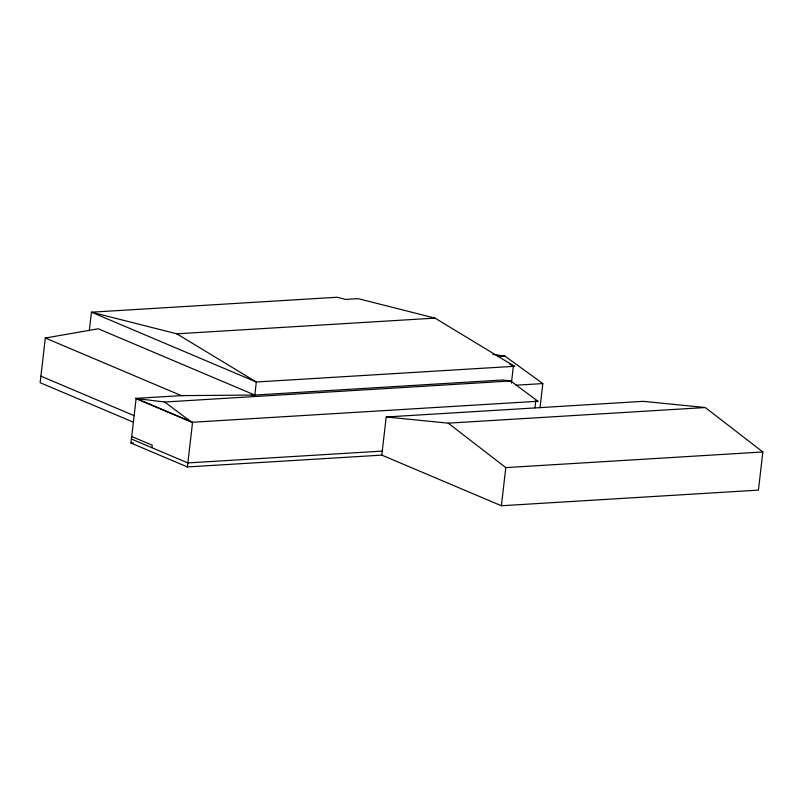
<?xml version="1.0" encoding="UTF-8"?>
<svg xmlns="http://www.w3.org/2000/svg" width="803" height="803" viewBox="0 0 803 803"><rect width="100%" height="100%" fill="white"/><g stroke="black" fill="none" stroke-linecap="round" stroke-linejoin="round"><path stroke-width="1.2" d="M89.274 330.866L91.442 312.196L337.14 297.251L345.641 299.399L358.118 298.646L434.995 318.118L514.512 366.298L256.318 382.007L91.442 312.196L176.811 333.817L256.318 382.007L254.812 395.066L181.337 395.618L45.319 338.023L40.15 382.71L133.519 422.237M187.39 466.944L130.959 443.045L136.129 398.368L192.559 422.258L187.39 466.944L381.796 455.12L501.373 505.749L758.433 490.121L762.85 451.969L705.275 407.533L643.273 401.339L386.213 416.978L381.796 455.12M151.948 447.713L152.239 445.203L131.712 436.511M511.401 383.111L513.338 366.369M501.373 505.749L505.79 467.607L448.215 423.161L386.213 416.978M534.959 407.934L535.711 401.39M540.007 407.844L542.808 383.573L504.936 356.1L492.851 354.404M47.809 337.872L45.319 338.023L98.267 328.778L254.812 395.066L502.718 379.99L510.668 380.973L537.92 401.259L191.887 422.298L135.456 398.408L183.827 395.467M176.811 333.817L434.995 318.118M497.619 356.552L504.936 356.1M135.456 398.408L164.635 402.012L510.668 380.973M515.998 385.209L542.808 383.573M448.215 423.161L705.275 407.533M130.959 443.045L133.398 442.905M382.268 451.095L187.862 462.919L131.421 439.02M505.79 467.607L762.85 451.969M251.269 394.624L254.812 395.066M509.905 364.351L514.512 366.298M535.681 400.306L537.92 401.259M40.903 376.165L134.272 415.703M164.635 402.012L191.887 422.298"/></g></svg>
